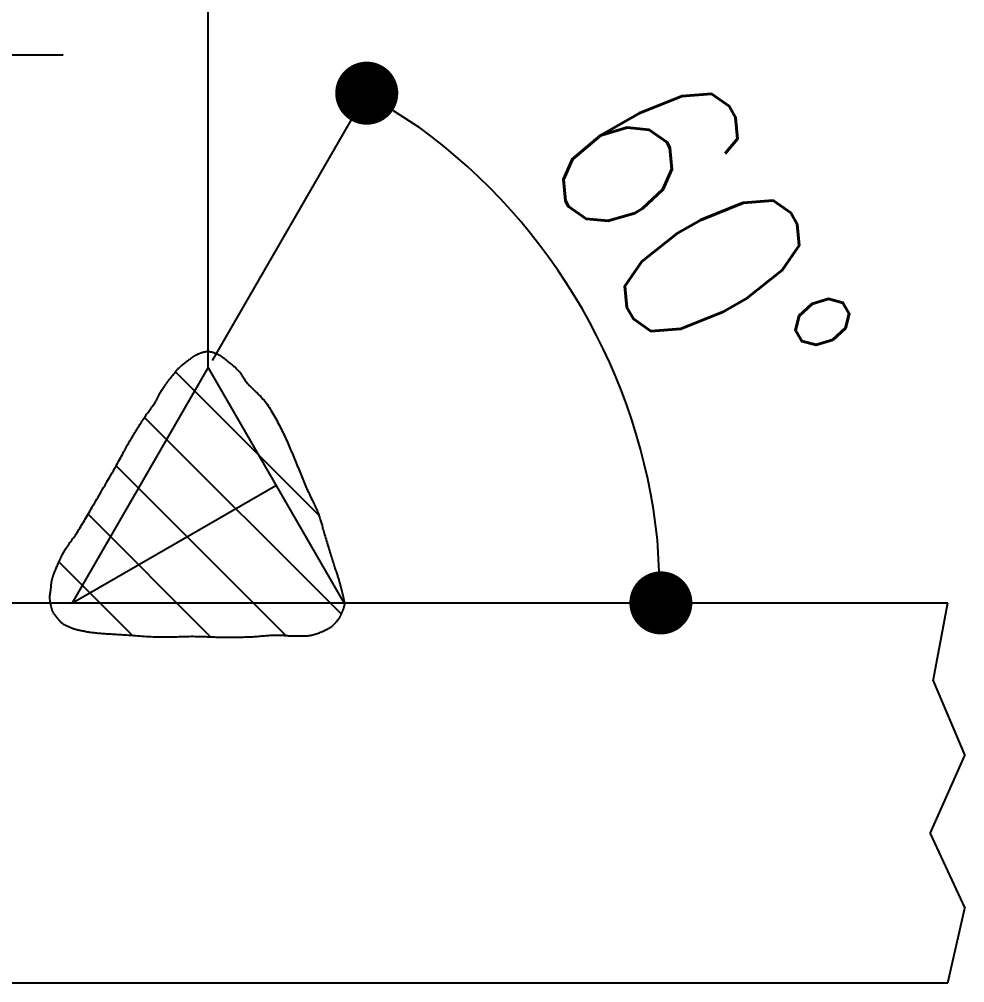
# Model space of a CAD drawing. Header units: millimetres. Extents: x -4568 to 36914, y -114 to 17788.
# Drawn here: x 6422 to 6542, y 11567.6 to 11689.8 of the extents above; entities that cross this region are included whole.
import ezdxf

# ---------------------------------------------------------------- set-up
doc = ezdxf.new("R2010")
doc.units = ezdxf.units.MM
doc.header["$LTSCALE"] = 5
doc.layers.get('0').update_dxf_attribs({"color": 255})
doc.layers.add('寸法', color=4, linetype='Continuous')
doc.layers.add('金物', color=142, linetype='Continuous')
doc.styles.add('04setumei', font='simplex.shx', dxfattribs={"width": 0.7, "height": 2.5, "bigfont": 'extfont2.shx'})

# ---------------------------------------------------------------- blocks, each defined once
blk = doc.blocks.new('_Dot')
at = {"color": 0, "linetype": 'ByBlock', "lineweight": -2}
blk.add_line((-0.5, 0), (-1, 0), dxfattribs=at)
at = {"color": 0, "linetype": 'ByBlock', "const_width": 0.5}
blk.add_lwpolyline([(-0.25, 0, 1), (0.25, 0, 1)], format="xyb", close=True, dxfattribs=at)

msp = doc.modelspace()

# ---------------------------------------------------------------- linework, layer by layer
at = {"layer": '寸法'}
for p, q in [((6419.555, 11685.289), (6427.555, 11685.289)), ((6446.531, 11646.521), (6466.098, 11680.412)), ((6443.971, 11646.922), (6444.005, 11646.949)), ((6444.005, 11646.949), (6444.038, 11646.975)), ((6444.038, 11646.975), (6444.072, 11647.002)), ((6444.072, 11647.002), (6444.107, 11647.027)), ((6444.107, 11647.027), (6444.143, 11647.053)), ((6444.143, 11647.053), (6444.181, 11647.078)), ((6444.181, 11647.078), (6444.22, 11647.103)), ((6444.22, 11647.103), (6444.261, 11647.128)), ((6444.261, 11647.128), (6444.305, 11647.154)), ((6444.305, 11647.154), (6444.352, 11647.179)), ((6444.352, 11647.179), (6444.402, 11647.205)), ((6444.402, 11647.205), (6444.455, 11647.231)), ((6444.455, 11647.231), (6444.512, 11647.257)), ((6444.512, 11647.257), (6444.571, 11647.283)), ((6444.571, 11647.283), (6444.632, 11647.31)), ((6444.632, 11647.31), (6444.694, 11647.337)), ((6444.694, 11647.337), (6444.757, 11647.363)), ((6444.757, 11647.363), (6444.822, 11647.389)), ((6444.822, 11647.389), (6444.886, 11647.413)), ((6444.886, 11647.413), (6444.95, 11647.438)), ((6444.95, 11647.438), (6445.013, 11647.461)), ((6445.013, 11647.461), (6445.075, 11647.483)), ((6445.075, 11647.483), (6445.136, 11647.504)), ((6445.136, 11647.504), (6445.194, 11647.524)), ((6445.194, 11647.524), (6445.25, 11647.542)), ((6445.25, 11647.542), (6445.303, 11647.558)), ((6445.303, 11647.558), (6445.353, 11647.572)), ((6445.353, 11647.572), (6445.399, 11647.584)), ((6445.399, 11647.584), (6445.444, 11647.594)), ((6445.444, 11647.594), (6445.487, 11647.603)), ((6445.487, 11647.603), (6445.528, 11647.61)), ((6445.528, 11647.61), (6445.567, 11647.616)), ((6445.567, 11647.616), (6445.605, 11647.62)), ((6445.605, 11647.62), (6445.642, 11647.623)), ((6445.642, 11647.623), (6445.678, 11647.626)), ((6445.678, 11647.626), (6445.712, 11647.627)), ((6445.712, 11647.627), (6445.747, 11647.628)), ((6445.747, 11647.628), (6445.78, 11647.628)), ((6445.78, 11647.628), (6445.812, 11647.628)), ((6445.812, 11647.628), (6445.845, 11647.628)), ((6445.845, 11647.628), (6445.876, 11647.627)), ((6445.876, 11647.627), (6445.909, 11647.627)), ((6445.909, 11647.627), (6445.941, 11647.626)), ((6445.941, 11647.626), (6445.973, 11647.626)), ((6445.973, 11647.626), (6446.004, 11647.627)), ((6446.004, 11647.627), (6446.035, 11647.626)), ((6446.035, 11647.626), (6446.065, 11647.626)), ((6446.065, 11647.626), (6446.094, 11647.626)), ((6446.094, 11647.626), (6446.122, 11647.625)), ((6446.122, 11647.625), (6446.149, 11647.624)), ((6446.149, 11647.624), (6446.177, 11647.622)), ((6446.177, 11647.622), (6446.204, 11647.62)), ((6446.204, 11647.62), (6446.23, 11647.618)), ((6446.23, 11647.618), (6446.257, 11647.615)), ((6446.257, 11647.615), (6446.283, 11647.612)), ((6446.283, 11647.612), (6446.31, 11647.608)), ((6446.31, 11647.608), (6446.337, 11647.604)), ((6446.337, 11647.604), (6446.364, 11647.599)), ((6446.364, 11647.599), (6446.392, 11647.594)), ((6446.392, 11647.594), (6446.42, 11647.588)), ((6446.42, 11647.588), (6446.449, 11647.582)), ((6446.449, 11647.582), (6446.478, 11647.575)), ((6446.478, 11647.575), (6446.508, 11647.567)), ((6446.508, 11647.567), (6446.538, 11647.559)), ((6446.538, 11647.559), (6446.568, 11647.55)), ((6446.568, 11647.55), (6446.598, 11647.541)), ((6446.598, 11647.541), (6446.628, 11647.531)), ((6446.628, 11647.531), (6446.659, 11647.521)), ((6446.659, 11647.521), (6446.689, 11647.51)), ((6446.689, 11647.51), (6446.719, 11647.499)), ((6446.719, 11647.499), (6446.75, 11647.487)), ((6446.75, 11647.487), (6446.781, 11647.475)), ((6446.781, 11647.475), (6446.812, 11647.463)), ((6446.812, 11647.463), (6446.844, 11647.451)), ((6446.844, 11647.451), (6446.875, 11647.438)), ((6446.875, 11647.438), (6446.906, 11647.425)), ((6446.906, 11647.425), (6446.937, 11647.412)), ((6446.937, 11647.412), (6446.969, 11647.398)), ((6446.969, 11647.398), (6447, 11647.385)), ((6447, 11647.385), (6447.031, 11647.372)), ((6447.031, 11647.372), (6447.061, 11647.36)), ((6447.061, 11647.36), (6447.091, 11647.347)), ((6447.091, 11647.347), (6447.121, 11647.334)), ((6447.121, 11647.334), (6447.151, 11647.322)), ((6447.151, 11647.322), (6447.181, 11647.308)), ((6447.181, 11647.308), (6447.211, 11647.295)), ((6447.211, 11647.295), (6447.242, 11647.28)), ((6447.242, 11647.28), (6447.273, 11647.265)), ((6447.273, 11647.265), (6447.305, 11647.249)), ((6447.305, 11647.249), (6447.338, 11647.231)), ((6447.338, 11647.231), (6447.372, 11647.213)), ((6447.372, 11647.213), (6447.407, 11647.193)), ((6447.407, 11647.193), (6447.443, 11647.171)), ((6447.443, 11647.171), (6447.48, 11647.148)), ((6447.48, 11647.148), (6447.519, 11647.123)), ((6447.519, 11647.123), (6447.559, 11647.097)), ((6447.559, 11647.097), (6447.599, 11647.071)), ((6447.599, 11647.071), (6447.638, 11647.044)), ((6447.638, 11647.044), (6447.678, 11647.017)), ((6447.678, 11647.017), (6447.717, 11646.989)), ((6447.717, 11646.989), (6447.758, 11646.96)), ((6447.758, 11646.96), (6447.799, 11646.93)), ((6442.432, 11645.716), (6442.484, 11645.762)), ((6442.484, 11645.762), (6442.537, 11645.808)), ((6442.537, 11645.808), (6442.589, 11645.851)), ((6442.589, 11645.851), (6442.64, 11645.894)), ((6442.64, 11645.894), (6442.692, 11645.937)), ((6442.692, 11645.937), (6442.744, 11645.98)), ((6442.744, 11645.98), (6442.797, 11646.025)), ((6442.797, 11646.025), (6442.851, 11646.071)), ((6442.851, 11646.071), (6442.905, 11646.117)), ((6442.905, 11646.117), (6442.959, 11646.163)), ((6442.959, 11646.163), (6443.014, 11646.206)), ((6443.014, 11646.206), (6443.067, 11646.248)), ((6443.067, 11646.248), (6443.12, 11646.289)), ((6443.12, 11646.289), (6443.173, 11646.329)), ((6443.173, 11646.329), (6443.225, 11646.368)), ((6443.225, 11646.368), (6443.276, 11646.405)), ((6443.276, 11646.405), (6443.327, 11646.442)), ((6443.327, 11646.442), (6443.378, 11646.478)), ((6443.378, 11646.478), (6443.427, 11646.514)), ((6443.427, 11646.514), (6443.476, 11646.548)), ((6443.476, 11646.548), (6443.525, 11646.582)), ((6443.525, 11646.582), (6443.572, 11646.616)), ((6443.572, 11646.616), (6443.618, 11646.649)), ((6443.618, 11646.649), (6443.664, 11646.682)), ((6443.664, 11646.682), (6443.709, 11646.714)), ((6443.709, 11646.714), (6443.751, 11646.746)), ((6443.751, 11646.746), (6443.792, 11646.777)), ((6443.792, 11646.777), (6443.83, 11646.808)), ((6443.83, 11646.808), (6443.867, 11646.838)), ((6443.867, 11646.838), (6443.903, 11646.866)), ((6443.903, 11646.866), (6443.937, 11646.894)), ((6443.937, 11646.894), (6443.971, 11646.922)), ((6447.799, 11646.93), (6447.842, 11646.898)), ((6447.842, 11646.898), (6447.886, 11646.864)), ((6447.886, 11646.864), (6447.932, 11646.829)), ((6447.932, 11646.829), (6447.98, 11646.792)), ((6447.98, 11646.792), (6448.031, 11646.752)), ((6448.031, 11646.752), (6448.084, 11646.71)), ((6448.084, 11646.71), (6448.139, 11646.665)), ((6448.139, 11646.665), (6448.198, 11646.616)), ((6448.198, 11646.616), (6448.26, 11646.565)), ((6448.26, 11646.565), (6448.326, 11646.51)), ((6448.326, 11646.51), (6448.396, 11646.452)), ((6448.396, 11646.452), (6448.472, 11646.39)), ((6448.472, 11646.39), (6448.552, 11646.326)), ((6448.552, 11646.326), (6448.635, 11646.258)), ((6448.635, 11646.258), (6448.722, 11646.188)), ((6448.722, 11646.188), (6448.812, 11646.115)), ((6448.812, 11646.115), (6448.904, 11646.04)), ((6448.904, 11646.04), (6448.998, 11645.963)), ((6448.998, 11645.963), (6449.092, 11645.883)), ((6449.092, 11645.883), (6449.187, 11645.802)), ((6449.187, 11645.802), (6449.282, 11645.719)), ((6428.764, 11615.748), (6445.973, 11645.554)), ((6441.263, 11644.368), (6441.372, 11644.508)), ((6441.372, 11644.508), (6441.477, 11644.644)), ((6441.477, 11644.644), (6441.579, 11644.772)), ((6441.579, 11644.772), (6441.676, 11644.893)), ((6441.676, 11644.893), (6441.767, 11645.005)), ((6441.767, 11645.005), (6441.85, 11645.106)), ((6441.83, 11645.082), (6460.027, 11626.885)), ((6441.85, 11645.106), (6441.928, 11645.198)), ((6441.928, 11645.198), (6442.002, 11645.282)), ((6442.002, 11645.282), (6442.071, 11645.36)), ((6442.071, 11645.36), (6442.138, 11645.431)), ((6442.138, 11645.431), (6442.201, 11645.497)), ((6442.201, 11645.497), (6442.262, 11645.557)), ((6442.262, 11645.557), (6442.32, 11645.614)), ((6442.32, 11645.614), (6442.377, 11645.666)), ((6442.377, 11645.666), (6442.432, 11645.716)), ((6445.973, 11645.554), (6463.182, 11615.748)), ((6449.282, 11645.719), (6449.377, 11645.634)), ((6449.377, 11645.634), (6449.47, 11645.549)), ((6449.47, 11645.549), (6449.561, 11645.462)), ((6449.561, 11645.462), (6449.65, 11645.374)), ((6449.65, 11645.374), (6449.736, 11645.285)), ((6449.736, 11645.285), (6449.82, 11645.196)), ((6449.82, 11645.196), (6449.898, 11645.106)), ((6449.898, 11645.106), (6449.972, 11645.015)), ((6449.972, 11645.015), (6450.042, 11644.923)), ((6450.042, 11644.923), (6450.11, 11644.83)), ((6450.11, 11644.83), (6450.176, 11644.736)), ((6450.176, 11644.736), (6450.24, 11644.64)), ((6450.24, 11644.64), (6450.304, 11644.543)), ((6450.304, 11644.543), (6450.367, 11644.444)), ((6440.395, 11643.197), (6440.494, 11643.336)), ((6440.494, 11643.336), (6440.598, 11643.48)), ((6440.598, 11643.48), (6440.706, 11643.627)), ((6440.706, 11643.627), (6440.816, 11643.776)), ((6440.816, 11643.776), (6440.927, 11643.926)), ((6440.927, 11643.926), (6441.04, 11644.075)), ((6441.04, 11644.075), (6441.152, 11644.223)), ((6441.152, 11644.223), (6441.263, 11644.368)), ((6450.367, 11644.444), (6450.432, 11644.344)), ((6450.432, 11644.344), (6450.498, 11644.241)), ((6450.498, 11644.241), (6450.567, 11644.137)), ((6450.567, 11644.137), (6450.639, 11644.031)), ((6450.639, 11644.031), (6450.715, 11643.922)), ((6450.715, 11643.922), (6450.796, 11643.811)), ((6450.796, 11643.811), (6450.882, 11643.698)), ((6450.882, 11643.698), (6450.975, 11643.582)), ((6450.975, 11643.582), (6451.074, 11643.463)), ((6451.074, 11643.463), (6451.18, 11643.344)), ((6451.18, 11643.344), (6451.294, 11643.223)), ((6439.705, 11642.056), (6439.747, 11642.141)), ((6439.747, 11642.141), (6439.79, 11642.227)), ((6439.79, 11642.227), (6439.836, 11642.316)), ((6439.836, 11642.316), (6439.885, 11642.408)), ((6439.885, 11642.408), (6439.939, 11642.504)), ((6439.939, 11642.504), (6439.998, 11642.604)), ((6439.998, 11642.604), (6440.063, 11642.708)), ((6440.063, 11642.708), (6440.135, 11642.819)), ((6440.135, 11642.819), (6440.215, 11642.937)), ((6440.215, 11642.937), (6440.302, 11643.063)), ((6440.302, 11643.063), (6440.395, 11643.197)), ((6451.294, 11643.223), (6451.414, 11643.102)), ((6451.414, 11643.102), (6451.539, 11642.979)), ((6451.539, 11642.979), (6451.669, 11642.855)), ((6451.669, 11642.855), (6451.803, 11642.728)), ((6451.803, 11642.728), (6451.94, 11642.6)), ((6451.94, 11642.6), (6452.08, 11642.469)), ((6452.08, 11642.469), (6452.221, 11642.335)), ((6452.221, 11642.335), (6452.363, 11642.198)), ((6452.363, 11642.198), (6452.506, 11642.058)), ((6438.994, 11640.826), (6439.068, 11640.932)), ((6439.068, 11640.932), (6439.14, 11641.037)), ((6439.14, 11641.037), (6439.21, 11641.142)), ((6439.21, 11641.142), (6439.277, 11641.246)), ((6439.277, 11641.246), (6439.34, 11641.348)), ((6439.34, 11641.348), (6439.397, 11641.446)), ((6439.397, 11641.446), (6439.45, 11641.539)), ((6439.45, 11641.539), (6439.497, 11641.629)), ((6439.497, 11641.629), (6439.542, 11641.717)), ((6439.542, 11641.717), (6439.584, 11641.803)), ((6439.584, 11641.803), (6439.625, 11641.887)), ((6439.625, 11641.887), (6439.666, 11641.971)), ((6439.666, 11641.971), (6439.705, 11642.056)), ((6452.506, 11642.058), (6452.647, 11641.913)), ((6452.647, 11641.913), (6452.788, 11641.764)), ((6452.788, 11641.764), (6452.926, 11641.611)), ((6452.926, 11641.611), (6453.062, 11641.453)), ((6453.062, 11641.453), (6453.194, 11641.29)), ((6453.194, 11641.29), (6453.322, 11641.121)), ((6453.322, 11641.121), (6453.447, 11640.945)), ((6453.447, 11640.945), (6453.572, 11640.762)), ((6438.072, 11639.541), (6438.162, 11639.672)), ((6438.162, 11639.672), (6438.252, 11639.798)), ((6438.252, 11639.798), (6438.34, 11639.922)), ((6438.34, 11639.922), (6438.427, 11640.043)), ((6438.427, 11640.043), (6438.512, 11640.161)), ((6438.512, 11640.161), (6438.597, 11640.277)), ((6438.597, 11640.277), (6438.68, 11640.39)), ((6438.68, 11640.39), (6438.761, 11640.501)), ((6438.761, 11640.501), (6438.841, 11640.611)), ((6438.841, 11640.611), (6438.919, 11640.719)), ((6438.919, 11640.719), (6438.994, 11640.826)), ((6453.572, 11640.762), (6453.697, 11640.574)), ((6453.697, 11640.574), (6453.821, 11640.379)), ((6453.821, 11640.379), (6453.944, 11640.179)), ((6453.944, 11640.179), (6454.067, 11639.975)), ((6454.067, 11639.975), (6454.189, 11639.767)), ((6454.189, 11639.767), (6454.31, 11639.556)), ((6437.298, 11638.362), (6437.401, 11638.522)), ((6437.401, 11638.522), (6437.502, 11638.678)), ((6437.502, 11638.678), (6437.601, 11638.831)), ((6437.601, 11638.831), (6437.699, 11638.981)), ((6437.699, 11638.981), (6437.795, 11639.127)), ((6437.795, 11639.127), (6437.889, 11639.269)), ((6437.889, 11639.269), (6437.981, 11639.407)), ((6437.896, 11639.281), (6462.876, 11614.301)), ((6437.981, 11639.407), (6438.072, 11639.541)), ((6454.31, 11639.556), (6454.43, 11639.342)), ((6454.43, 11639.342), (6454.549, 11639.127)), ((6454.549, 11639.127), (6454.666, 11638.91)), ((6454.666, 11638.91), (6454.783, 11638.693)), ((6454.783, 11638.693), (6454.897, 11638.475)), ((6454.897, 11638.475), (6455.01, 11638.259)), ((6436.453, 11637.011), (6436.559, 11637.185)), ((6436.559, 11637.185), (6436.665, 11637.358)), ((6436.665, 11637.358), (6436.771, 11637.53)), ((6436.771, 11637.53), (6436.878, 11637.701)), ((6436.878, 11637.701), (6436.984, 11637.869)), ((6436.984, 11637.869), (6437.089, 11638.036)), ((6437.089, 11638.036), (6437.194, 11638.2)), ((6437.194, 11638.2), (6437.298, 11638.362)), ((6455.01, 11638.259), (6455.121, 11638.044)), ((6455.121, 11638.044), (6455.23, 11637.83)), ((6455.23, 11637.83), (6455.337, 11637.62)), ((6455.337, 11637.62), (6455.442, 11637.41)), ((6455.442, 11637.41), (6455.544, 11637.201)), ((6455.544, 11637.201), (6455.645, 11636.99)), ((6435.751, 11635.802), (6435.845, 11635.971)), ((6435.845, 11635.971), (6435.941, 11636.141)), ((6435.941, 11636.141), (6436.038, 11636.312)), ((6436.038, 11636.312), (6436.14, 11636.486)), ((6436.14, 11636.486), (6436.243, 11636.662)), ((6436.243, 11636.662), (6436.347, 11636.837)), ((6436.347, 11636.837), (6436.453, 11637.011)), ((6455.645, 11636.99), (6455.743, 11636.779)), ((6455.743, 11636.779), (6455.84, 11636.567)), ((6455.84, 11636.567), (6455.934, 11636.355)), ((6455.934, 11636.355), (6456.028, 11636.142)), ((6456.028, 11636.142), (6456.12, 11635.93)), ((6435.09, 11634.573), (6435.189, 11634.76)), ((6435.189, 11634.76), (6435.287, 11634.941)), ((6435.287, 11634.941), (6435.381, 11635.118)), ((6435.381, 11635.118), (6435.474, 11635.292)), ((6435.474, 11635.292), (6435.567, 11635.463)), ((6435.567, 11635.463), (6435.659, 11635.633)), ((6435.659, 11635.633), (6435.751, 11635.802)), ((6456.12, 11635.93), (6456.211, 11635.716)), ((6456.211, 11635.716), (6456.302, 11635.503)), ((6456.302, 11635.503), (6456.392, 11635.29)), ((6456.392, 11635.29), (6456.481, 11635.077)), ((6456.481, 11635.077), (6456.57, 11634.864)), ((6456.57, 11634.864), (6456.659, 11634.651)), ((6434.39, 11633.306), (6434.522, 11633.539)), ((6434.522, 11633.539), (6434.647, 11633.763)), ((6434.647, 11633.763), (6434.766, 11633.977)), ((6434.766, 11633.977), (6434.878, 11634.183)), ((6434.878, 11634.183), (6434.986, 11634.381)), ((6434.986, 11634.381), (6435.09, 11634.573)), ((6456.659, 11634.651), (6456.749, 11634.438)), ((6456.749, 11634.438), (6456.838, 11634.225)), ((6456.838, 11634.225), (6456.929, 11634.013)), ((6456.929, 11634.013), (6457.019, 11633.8)), ((6457.019, 11633.8), (6457.108, 11633.586)), ((6457.108, 11633.586), (6457.197, 11633.371)), ((6433.776, 11632.236), (6433.941, 11632.522)), ((6433.941, 11632.522), (6434.1, 11632.797)), ((6434.1, 11632.797), (6434.249, 11633.059)), ((6434.249, 11633.059), (6434.39, 11633.306)), ((6434.298, 11633.144), (6455.825, 11611.617)), ((6457.197, 11633.371), (6457.285, 11633.155)), ((6457.285, 11633.155), (6457.373, 11632.939)), ((6457.373, 11632.939), (6457.46, 11632.723)), ((6457.46, 11632.723), (6457.548, 11632.507)), ((6457.548, 11632.507), (6457.635, 11632.291)), ((6457.635, 11632.291), (6457.721, 11632.075)), ((6433.07, 11631.017), (6433.251, 11631.329)), ((6433.251, 11631.329), (6433.43, 11631.637)), ((6433.43, 11631.637), (6433.605, 11631.94)), ((6433.605, 11631.94), (6433.776, 11632.236)), ((6457.721, 11632.075), (6457.807, 11631.861)), ((6457.807, 11631.861), (6457.894, 11631.648)), ((6457.894, 11631.648), (6457.98, 11631.436)), ((6457.98, 11631.436), (6458.066, 11631.226)), ((6458.066, 11631.226), (6458.153, 11631.017)), ((6428.764, 11615.748), (6454.577, 11630.651)), ((6432.346, 11629.774), (6432.524, 11630.081)), ((6432.524, 11630.081), (6432.705, 11630.391)), ((6432.705, 11630.391), (6432.888, 11630.704)), ((6432.888, 11630.704), (6433.07, 11631.017)), ((6458.153, 11631.017), (6458.24, 11630.811)), ((6458.24, 11630.811), (6458.327, 11630.607)), ((6458.327, 11630.607), (6458.413, 11630.406)), ((6458.413, 11630.406), (6458.502, 11630.207)), ((6458.502, 11630.207), (6458.593, 11630.008)), ((6458.593, 11630.008), (6458.685, 11629.809)), ((6431.528, 11628.376), (6431.677, 11628.632)), ((6431.677, 11628.632), (6431.835, 11628.901)), ((6431.835, 11628.901), (6432, 11629.183)), ((6432, 11629.183), (6432.17, 11629.474)), ((6432.17, 11629.474), (6432.346, 11629.774)), ((6458.685, 11629.809), (6458.779, 11629.612)), ((6458.779, 11629.612), (6458.873, 11629.416)), ((6458.873, 11629.416), (6458.968, 11629.221)), ((6458.968, 11629.221), (6459.062, 11629.028)), ((6459.062, 11629.028), (6459.156, 11628.837)), ((6459.156, 11628.837), (6459.249, 11628.647)), ((6459.249, 11628.647), (6459.34, 11628.46)), ((6430.854, 11627.217), (6430.981, 11627.437)), ((6430.981, 11627.437), (6431.113, 11627.662)), ((6431.113, 11627.662), (6431.247, 11627.894)), ((6431.247, 11627.894), (6431.385, 11628.132)), ((6431.385, 11628.132), (6431.528, 11628.376)), ((6459.34, 11628.46), (6459.43, 11628.275)), ((6459.43, 11628.275), (6459.516, 11628.092)), ((6459.516, 11628.092), (6459.6, 11627.912)), ((6459.6, 11627.912), (6459.681, 11627.735)), ((6459.681, 11627.735), (6459.758, 11627.561)), ((6459.758, 11627.561), (6459.831, 11627.391)), ((6430.14, 11625.993), (6430.255, 11626.187)), ((6430.255, 11626.187), (6430.371, 11626.385)), ((6430.371, 11626.385), (6430.488, 11626.587)), ((6430.488, 11626.587), (6430.608, 11626.792)), ((6430.608, 11626.792), (6430.73, 11627.002)), ((6430.721, 11626.987), (6446.264, 11611.444)), ((6430.73, 11627.002), (6430.854, 11627.217)), ((6459.831, 11627.391), (6459.899, 11627.223)), ((6459.899, 11627.223), (6459.961, 11627.062)), ((6459.961, 11627.062), (6460.018, 11626.909)), ((6460.018, 11626.909), (6460.07, 11626.762)), ((6460.07, 11626.762), (6460.118, 11626.621)), ((6460.118, 11626.621), (6460.162, 11626.484)), ((6460.162, 11626.484), (6460.203, 11626.35)), ((6460.203, 11626.35), (6460.242, 11626.219)), ((6460.242, 11626.219), (6460.279, 11626.088)), ((6429.461, 11624.878), (6429.575, 11625.059)), ((6429.575, 11625.059), (6429.688, 11625.242)), ((6429.688, 11625.242), (6429.801, 11625.427)), ((6429.801, 11625.427), (6429.913, 11625.613)), ((6429.913, 11625.613), (6430.027, 11625.802)), ((6430.027, 11625.802), (6430.14, 11625.993)), ((6460.279, 11626.088), (6460.315, 11625.958)), ((6460.315, 11625.958), (6460.35, 11625.827)), ((6460.35, 11625.827), (6460.386, 11625.693)), ((6460.386, 11625.693), (6460.423, 11625.556)), ((6460.423, 11625.556), (6460.461, 11625.415)), ((6460.461, 11625.415), (6460.501, 11625.268)), ((6460.501, 11625.268), (6460.544, 11625.114)), ((6460.544, 11625.114), (6460.591, 11624.953)), ((6460.591, 11624.953), (6460.641, 11624.783)), ((6428.653, 11623.703), (6428.767, 11623.861)), ((6428.767, 11623.861), (6428.882, 11624.022)), ((6428.882, 11624.022), (6428.998, 11624.186)), ((6428.998, 11624.186), (6429.114, 11624.353)), ((6429.114, 11624.353), (6429.23, 11624.524)), ((6429.23, 11624.524), (6429.346, 11624.698)), ((6429.346, 11624.698), (6429.461, 11624.878)), ((6460.641, 11624.783), (6460.696, 11624.603)), ((6460.696, 11624.603), (6460.753, 11624.413)), ((6460.753, 11624.413), (6460.813, 11624.215)), ((6460.813, 11624.215), (6460.875, 11624.009)), ((6460.875, 11624.009), (6460.939, 11623.797)), ((6460.939, 11623.797), (6461.004, 11623.581)), ((6427.722, 11622.359), (6427.813, 11622.505)), ((6427.813, 11622.505), (6427.908, 11622.651)), ((6427.908, 11622.651), (6428.006, 11622.797)), ((6428.006, 11622.797), (6428.108, 11622.945)), ((6428.108, 11622.945), (6428.212, 11623.093)), ((6428.212, 11623.093), (6428.319, 11623.243)), ((6428.319, 11623.243), (6428.429, 11623.394)), ((6428.429, 11623.394), (6428.54, 11623.548)), ((6428.54, 11623.548), (6428.653, 11623.703)), ((6461.004, 11623.581), (6461.07, 11623.362)), ((6461.07, 11623.362), (6461.137, 11623.14)), ((6461.137, 11623.14), (6461.203, 11622.918)), ((6461.203, 11622.918), (6461.27, 11622.697)), ((6461.27, 11622.697), (6461.336, 11622.478)), ((6427.122, 11621.187), (6427.187, 11621.331)), ((6427.187, 11621.331), (6427.254, 11621.477)), ((6427.254, 11621.477), (6427.324, 11621.624)), ((6427.324, 11621.624), (6427.398, 11621.771)), ((6427.398, 11621.771), (6427.474, 11621.919)), ((6427.474, 11621.919), (6427.553, 11622.066)), ((6427.553, 11622.066), (6427.636, 11622.213)), ((6427.636, 11622.213), (6427.722, 11622.359)), ((6461.336, 11622.478), (6461.402, 11622.263)), ((6461.402, 11622.263), (6461.466, 11622.052)), ((6461.466, 11622.052), (6461.528, 11621.847)), ((6461.528, 11621.847), (6461.589, 11621.65)), ((6461.589, 11621.65), (6461.647, 11621.461)), ((6461.647, 11621.461), (6461.702, 11621.283)), ((6461.702, 11621.283), (6461.756, 11621.111)), ((6426.64, 11620.016), (6426.686, 11620.13)), ((6426.686, 11620.13), (6426.733, 11620.248)), ((6426.733, 11620.248), (6426.783, 11620.372)), ((6426.783, 11620.372), (6426.834, 11620.499)), ((6426.834, 11620.499), (6426.887, 11620.63)), ((6426.887, 11620.63), (6426.942, 11620.765)), ((6426.942, 11620.765), (6427, 11620.903)), ((6427, 11620.903), (6427.06, 11621.044)), ((6427.021, 11620.952), (6436.347, 11611.625)), ((6427.06, 11621.044), (6427.122, 11621.187)), ((6461.756, 11621.111), (6461.809, 11620.944)), ((6461.809, 11620.944), (6461.861, 11620.781)), ((6461.861, 11620.781), (6461.913, 11620.622)), ((6461.913, 11620.622), (6461.963, 11620.466)), ((6461.963, 11620.466), (6462.013, 11620.315)), ((6462.013, 11620.315), (6462.061, 11620.167)), ((6462.061, 11620.167), (6462.109, 11620.023)), ((6426.184, 11618.784), (6426.203, 11618.85)), ((6426.203, 11618.85), (6426.221, 11618.915)), ((6426.221, 11618.915), (6426.241, 11618.979)), ((6426.241, 11618.979), (6426.261, 11619.044)), ((6426.261, 11619.044), (6426.282, 11619.108)), ((6426.282, 11619.108), (6426.305, 11619.173)), ((6426.305, 11619.173), (6426.329, 11619.241)), ((6426.329, 11619.241), (6426.355, 11619.31)), ((6426.355, 11619.31), (6426.382, 11619.383)), ((6426.382, 11619.383), (6426.412, 11619.458)), ((6426.412, 11619.458), (6426.443, 11619.538)), ((6426.443, 11619.538), (6426.477, 11619.622)), ((6426.477, 11619.622), (6426.514, 11619.712)), ((6426.514, 11619.712), (6426.553, 11619.807)), ((6426.553, 11619.807), (6426.595, 11619.908)), ((6426.595, 11619.908), (6426.64, 11620.016)), ((6462.109, 11620.023), (6462.155, 11619.883)), ((6462.155, 11619.883), (6462.201, 11619.747)), ((6462.201, 11619.747), (6462.244, 11619.615)), ((6462.244, 11619.615), (6462.287, 11619.486)), ((6462.287, 11619.486), (6462.327, 11619.361)), ((6462.327, 11619.361), (6462.367, 11619.241)), ((6462.367, 11619.241), (6462.405, 11619.124)), ((6462.405, 11619.124), (6462.44, 11619.011)), ((6462.44, 11619.011), (6462.475, 11618.901)), ((6462.475, 11618.901), (6462.506, 11618.797)), ((6426.016, 11617.598), (6426.023, 11617.669)), ((6426.023, 11617.669), (6426.029, 11617.739)), ((6426.029, 11617.739), (6426.035, 11617.808)), ((6426.035, 11617.808), (6426.041, 11617.878)), ((6426.041, 11617.878), (6426.047, 11617.947)), ((6426.047, 11617.947), (6426.053, 11618.016)), ((6426.053, 11618.016), (6426.06, 11618.084)), ((6426.06, 11618.084), (6426.067, 11618.153)), ((6426.067, 11618.153), (6426.075, 11618.222)), ((6426.075, 11618.222), (6426.084, 11618.292)), ((6426.084, 11618.292), (6426.094, 11618.361)), ((6426.094, 11618.361), (6426.105, 11618.431)), ((6426.105, 11618.431), (6426.118, 11618.502)), ((6426.118, 11618.502), (6426.133, 11618.573)), ((6426.133, 11618.573), (6426.149, 11618.645)), ((6426.149, 11618.645), (6426.167, 11618.716)), ((6426.167, 11618.716), (6426.184, 11618.784)), ((6462.506, 11618.797), (6462.536, 11618.7)), ((6462.536, 11618.7), (6462.563, 11618.608)), ((6462.563, 11618.608), (6462.588, 11618.521)), ((6462.588, 11618.521), (6462.612, 11618.44)), ((6462.612, 11618.44), (6462.634, 11618.363)), ((6462.634, 11618.363), (6462.655, 11618.289)), ((6462.655, 11618.289), (6462.674, 11618.218)), ((6462.674, 11618.218), (6462.693, 11618.15)), ((6462.693, 11618.15), (6462.71, 11618.084)), ((6462.71, 11618.084), (6462.728, 11618.019)), ((6462.728, 11618.019), (6462.745, 11617.955)), ((6462.745, 11617.955), (6462.761, 11617.891)), ((6462.761, 11617.891), (6462.778, 11617.827)), ((6462.778, 11617.827), (6462.795, 11617.762)), ((6462.795, 11617.762), (6462.812, 11617.695)), ((6462.812, 11617.695), (6462.83, 11617.627)), ((6462.83, 11617.627), (6462.848, 11617.557)), ((6425.86, 11616.389), (6425.867, 11616.46)), ((6425.867, 11616.46), (6425.874, 11616.533)), ((6425.874, 11616.533), (6425.883, 11616.608)), ((6425.883, 11616.608), (6425.892, 11616.684)), ((6425.892, 11616.684), (6425.902, 11616.761)), ((6425.902, 11616.761), (6425.913, 11616.84)), ((6425.913, 11616.84), (6425.925, 11616.918)), ((6425.925, 11616.918), (6425.936, 11616.997)), ((6425.936, 11616.997), (6425.948, 11617.076)), ((6425.948, 11617.076), (6425.959, 11617.154)), ((6425.959, 11617.154), (6425.971, 11617.231)), ((6425.971, 11617.231), (6425.981, 11617.307)), ((6425.981, 11617.307), (6425.992, 11617.382)), ((6425.992, 11617.382), (6426.001, 11617.455)), ((6426.001, 11617.455), (6426.009, 11617.527)), ((6426.009, 11617.527), (6426.016, 11617.598)), ((6462.848, 11617.557), (6462.866, 11617.488)), ((6462.866, 11617.488), (6462.884, 11617.419)), ((6462.884, 11617.419), (6462.901, 11617.35)), ((6462.901, 11617.35), (6462.918, 11617.281)), ((6462.918, 11617.281), (6462.935, 11617.214)), ((6462.935, 11617.214), (6462.952, 11617.147)), ((6462.952, 11617.147), (6462.968, 11617.08)), ((6462.968, 11617.08), (6462.984, 11617.015)), ((6462.984, 11617.015), (6462.999, 11616.95)), ((6462.999, 11616.95), (6463.015, 11616.886)), ((6463.015, 11616.886), (6463.03, 11616.824)), ((6463.03, 11616.824), (6463.044, 11616.762)), ((6463.044, 11616.762), (6463.058, 11616.702)), ((6463.058, 11616.702), (6463.072, 11616.643)), ((6463.072, 11616.643), (6463.084, 11616.586)), ((6463.084, 11616.586), (6463.097, 11616.531)), ((6463.097, 11616.531), (6463.109, 11616.476)), ((6463.109, 11616.476), (6463.12, 11616.423)), ((6463.12, 11616.423), (6463.132, 11616.371)), ((6425.852, 11616.192), (6425.853, 11616.254)), ((6425.852, 11616.192), (6425.853, 11616.132)), ((6425.853, 11616.254), (6425.856, 11616.32)), ((6425.853, 11616.132), (6425.855, 11616.075)), ((6425.855, 11616.075), (6425.859, 11616.02)), ((6425.856, 11616.32), (6425.86, 11616.389)), ((6425.859, 11616.02), (6425.865, 11615.967)), ((6425.865, 11615.967), (6425.872, 11615.916)), ((6425.872, 11615.916), (6425.88, 11615.867)), ((6425.88, 11615.867), (6425.888, 11615.82)), ((6425.888, 11615.82), (6425.898, 11615.773)), ((6425.898, 11615.773), (6425.908, 11615.728)), ((6425.908, 11615.728), (6425.919, 11615.683)), ((6425.919, 11615.683), (6425.931, 11615.639)), ((6425.931, 11615.639), (6425.942, 11615.595)), ((6425.942, 11615.595), (6425.954, 11615.552)), ((6425.954, 11615.552), (6425.966, 11615.508)), ((6425.966, 11615.508), (6425.978, 11615.464)), ((6425.978, 11615.464), (6425.989, 11615.42)), ((6425.989, 11615.42), (6426.001, 11615.374)), ((6426.001, 11615.374), (6426.011, 11615.329)), ((6426.011, 11615.329), (6426.021, 11615.284)), ((6426.021, 11615.284), (6426.03, 11615.24)), ((6426.03, 11615.24), (6426.039, 11615.197)), ((6426.039, 11615.197), (6426.047, 11615.154)), ((6463.132, 11616.371), (6463.143, 11616.32)), ((6463.143, 11616.32), (6463.154, 11616.271)), ((6463.154, 11616.271), (6463.163, 11616.222)), ((6463.163, 11616.222), (6463.174, 11616.175)), ((6463.174, 11616.175), (6463.183, 11616.129)), ((6463.183, 11616.129), (6463.192, 11616.084)), ((6463.192, 11616.084), (6463.2, 11616.04)), ((6463.2, 11616.04), (6463.208, 11615.997)), ((6463.208, 11615.997), (6463.216, 11615.955)), ((6463.21, 11615.15), (6463.22, 11615.185)), ((6463.216, 11615.955), (6463.223, 11615.914)), ((6463.22, 11615.185), (6463.229, 11615.219)), ((6463.223, 11615.914), (6463.229, 11615.874)), ((6463.229, 11615.874), (6463.235, 11615.835)), ((6463.229, 11615.219), (6463.237, 11615.252)), ((6463.235, 11615.835), (6463.24, 11615.797)), ((6463.237, 11615.252), (6463.245, 11615.286)), ((6463.24, 11615.797), (6463.245, 11615.76)), ((6463.245, 11615.76), (6463.249, 11615.725)), ((6463.245, 11615.286), (6463.251, 11615.318)), ((6463.249, 11615.725), (6463.253, 11615.692)), ((6463.251, 11615.318), (6463.257, 11615.348)), ((6463.253, 11615.692), (6463.257, 11615.661)), ((6463.257, 11615.661), (6463.26, 11615.632)), ((6463.257, 11615.348), (6463.261, 11615.376)), ((6463.26, 11615.632), (6463.263, 11615.604)), ((6463.261, 11615.376), (6463.264, 11615.403)), ((6463.263, 11615.604), (6463.265, 11615.578)), ((6463.264, 11615.403), (6463.267, 11615.429)), ((6463.265, 11615.578), (6463.267, 11615.552)), ((6463.267, 11615.552), (6463.268, 11615.528)), ((6463.267, 11615.429), (6463.268, 11615.454)), ((6463.268, 11615.528), (6463.269, 11615.503)), ((6463.268, 11615.454), (6463.269, 11615.479)), ((6463.269, 11615.479), (6463.269, 11615.503)), ((6426.047, 11615.154), (6426.056, 11615.112)), ((6426.056, 11615.112), (6426.065, 11615.07)), ((6426.065, 11615.07), (6426.075, 11615.028)), ((6426.075, 11615.028), (6426.085, 11614.986)), ((6426.085, 11614.986), (6426.097, 11614.944)), ((6426.097, 11614.944), (6426.109, 11614.901)), ((6426.109, 11614.901), (6426.123, 11614.858)), ((6426.123, 11614.858), (6426.139, 11614.814)), ((6426.139, 11614.814), (6426.157, 11614.77)), ((6426.157, 11614.77), (6426.176, 11614.724)), ((6426.176, 11614.724), (6426.199, 11614.678)), ((6426.199, 11614.678), (6426.223, 11614.631)), ((6426.223, 11614.631), (6426.252, 11614.582)), ((6426.252, 11614.582), (6426.282, 11614.531)), ((6426.282, 11614.531), (6426.316, 11614.478)), ((6426.316, 11614.478), (6426.352, 11614.425)), ((6426.352, 11614.425), (6426.39, 11614.37)), ((6426.39, 11614.37), (6426.43, 11614.315)), ((6426.43, 11614.315), (6426.471, 11614.259)), ((6426.471, 11614.259), (6426.514, 11614.203)), ((6426.514, 11614.203), (6426.557, 11614.147)), ((6426.557, 11614.147), (6426.6, 11614.092)), ((6426.6, 11614.092), (6426.644, 11614.037)), ((6426.644, 11614.037), (6426.688, 11613.984)), ((6426.688, 11613.984), (6426.731, 11613.931)), ((6462.672, 11613.891), (6462.708, 11613.95)), ((6462.708, 11613.95), (6462.741, 11614.008)), ((6462.741, 11614.008), (6462.771, 11614.065)), ((6462.771, 11614.065), (6462.798, 11614.121)), ((6462.798, 11614.121), (6462.824, 11614.176)), ((6462.824, 11614.176), (6462.847, 11614.231)), ((6462.847, 11614.231), (6462.869, 11614.285)), ((6462.869, 11614.285), (6462.89, 11614.337)), ((6462.89, 11614.337), (6462.91, 11614.389)), ((6462.91, 11614.389), (6462.929, 11614.44)), ((6462.929, 11614.44), (6462.949, 11614.49)), ((6462.949, 11614.49), (6462.968, 11614.539)), ((6462.968, 11614.539), (6462.987, 11614.587)), ((6462.987, 11614.587), (6463.007, 11614.634)), ((6463.007, 11614.634), (6463.028, 11614.679)), ((6463.028, 11614.679), (6463.048, 11614.724)), ((6463.048, 11614.724), (6463.066, 11614.767)), ((6463.066, 11614.767), (6463.084, 11614.81)), ((6463.084, 11614.81), (6463.102, 11614.851)), ((6463.102, 11614.851), (6463.118, 11614.891)), ((6463.118, 11614.891), (6463.133, 11614.93)), ((6463.133, 11614.93), (6463.148, 11614.969)), ((6463.148, 11614.969), (6463.162, 11615.007)), ((6463.162, 11615.007), (6463.176, 11615.043)), ((6463.176, 11615.043), (6463.188, 11615.08)), ((6463.188, 11615.08), (6463.199, 11615.115)), ((6463.199, 11615.115), (6463.21, 11615.15)), ((6426.731, 11613.931), (6426.773, 11613.88)), ((6426.773, 11613.88), (6426.815, 11613.831)), ((6426.815, 11613.831), (6426.855, 11613.784)), ((6426.855, 11613.784), (6426.893, 11613.739)), ((6426.893, 11613.739), (6426.929, 11613.696)), ((6426.929, 11613.696), (6426.964, 11613.654)), ((6426.964, 11613.654), (6426.998, 11613.614)), ((6426.998, 11613.614), (6427.031, 11613.575)), ((6427.031, 11613.575), (6427.064, 11613.537)), ((6427.064, 11613.537), (6427.096, 11613.501)), ((6427.096, 11613.501), (6427.128, 11613.465)), ((6427.128, 11613.465), (6427.16, 11613.431)), ((6427.16, 11613.431), (6427.192, 11613.397)), ((6427.192, 11613.397), (6427.225, 11613.363)), ((6427.225, 11613.363), (6427.259, 11613.331)), ((6427.259, 11613.331), (6427.293, 11613.299)), ((6427.293, 11613.299), (6427.328, 11613.267)), ((6427.328, 11613.267), (6427.366, 11613.236)), ((6427.366, 11613.236), (6427.404, 11613.205)), ((6427.404, 11613.205), (6427.445, 11613.175)), ((6427.445, 11613.175), (6427.487, 11613.144)), ((6427.487, 11613.144), (6427.531, 11613.114)), ((6427.531, 11613.114), (6427.577, 11613.084)), ((6427.577, 11613.084), (6427.624, 11613.056)), ((6427.624, 11613.056), (6427.672, 11613.027)), ((6427.672, 11613.027), (6427.721, 11613)), ((6427.721, 11613), (6427.771, 11612.973)), ((6427.771, 11612.973), (6427.822, 11612.946)), ((6427.822, 11612.946), (6427.874, 11612.92)), ((6427.874, 11612.92), (6427.928, 11612.894)), ((6427.928, 11612.894), (6427.981, 11612.869)), ((6427.981, 11612.869), (6428.036, 11612.844)), ((6428.036, 11612.844), (6428.092, 11612.819)), ((6428.092, 11612.819), (6428.148, 11612.795)), ((6428.148, 11612.795), (6428.205, 11612.771)), ((6428.205, 11612.771), (6428.262, 11612.746)), ((6428.262, 11612.746), (6428.321, 11612.722)), ((6461.524, 11612.68), (6461.614, 11612.745)), ((6461.614, 11612.745), (6461.7, 11612.813)), ((6461.7, 11612.813), (6461.783, 11612.882)), ((6461.783, 11612.882), (6461.862, 11612.952)), ((6461.862, 11612.952), (6461.937, 11613.023)), ((6461.937, 11613.023), (6462.01, 11613.095)), ((6462.01, 11613.095), (6462.08, 11613.166)), ((6462.08, 11613.166), (6462.146, 11613.238)), ((6462.146, 11613.238), (6462.21, 11613.309)), ((6462.21, 11613.309), (6462.271, 11613.38)), ((6462.271, 11613.38), (6462.329, 11613.449)), ((6462.329, 11613.449), (6462.386, 11613.517)), ((6462.386, 11613.517), (6462.44, 11613.584)), ((6462.44, 11613.584), (6462.492, 11613.648)), ((6462.492, 11613.648), (6462.542, 11613.711)), ((6462.542, 11613.711), (6462.589, 11613.772)), ((6462.589, 11613.772), (6462.632, 11613.832)), ((6462.632, 11613.832), (6462.672, 11613.891)), ((6428.321, 11612.722), (6428.379, 11612.698)), ((6428.379, 11612.698), (6428.437, 11612.674)), ((6428.437, 11612.674), (6428.494, 11612.651)), ((6428.494, 11612.651), (6428.549, 11612.628)), ((6428.549, 11612.628), (6428.604, 11612.605)), ((6428.604, 11612.605), (6428.659, 11612.583)), ((6428.659, 11612.583), (6428.714, 11612.561)), ((6428.714, 11612.561), (6428.771, 11612.54)), ((6428.771, 11612.54), (6428.828, 11612.518)), ((6428.828, 11612.518), (6428.888, 11612.497)), ((6428.888, 11612.497), (6428.95, 11612.476)), ((6428.95, 11612.476), (6429.015, 11612.455)), ((6429.015, 11612.455), (6429.083, 11612.433)), ((6429.083, 11612.433), (6429.156, 11612.412)), ((6429.156, 11612.412), (6429.233, 11612.391)), ((6429.233, 11612.391), (6429.314, 11612.37)), ((6429.314, 11612.37), (6429.401, 11612.348)), ((6429.401, 11612.348), (6429.494, 11612.326)), ((6429.494, 11612.326), (6429.592, 11612.304)), ((6429.592, 11612.304), (6429.693, 11612.282)), ((6429.693, 11612.282), (6429.798, 11612.259)), ((6429.798, 11612.259), (6429.907, 11612.236)), ((6429.907, 11612.236), (6430.018, 11612.213)), ((6430.018, 11612.213), (6430.133, 11612.189)), ((6430.133, 11612.189), (6430.252, 11612.166)), ((6430.252, 11612.166), (6430.375, 11612.143)), ((6430.375, 11612.143), (6430.501, 11612.12)), ((6430.501, 11612.12), (6430.631, 11612.097)), ((6430.631, 11612.097), (6430.765, 11612.075)), ((6430.765, 11612.075), (6430.903, 11612.053)), ((6430.903, 11612.053), (6431.044, 11612.032)), ((6431.044, 11612.032), (6431.19, 11612.011)), ((6431.19, 11612.011), (6431.339, 11611.991)), ((6431.339, 11611.991), (6431.493, 11611.973)), ((6431.493, 11611.973), (6431.65, 11611.955)), ((6431.65, 11611.955), (6431.811, 11611.938)), ((6431.811, 11611.938), (6431.976, 11611.922)), ((6431.976, 11611.922), (6432.143, 11611.907)), ((6432.143, 11611.907), (6432.315, 11611.894)), ((6432.315, 11611.894), (6432.49, 11611.881)), ((6432.49, 11611.881), (6432.668, 11611.868)), ((6432.668, 11611.868), (6432.851, 11611.856)), ((6432.851, 11611.856), (6433.037, 11611.844)), ((6433.037, 11611.844), (6433.228, 11611.833)), ((6433.228, 11611.833), (6433.423, 11611.821)), ((6433.423, 11611.821), (6433.623, 11611.81)), ((6433.623, 11611.81), (6433.827, 11611.798)), ((6433.827, 11611.798), (6434.036, 11611.786)), ((6434.036, 11611.786), (6434.249, 11611.773)), ((6434.249, 11611.773), (6434.468, 11611.76)), ((6434.468, 11611.76), (6434.692, 11611.747)), ((6434.692, 11611.747), (6434.921, 11611.732)), ((6434.921, 11611.732), (6435.157, 11611.716)), ((6435.157, 11611.716), (6435.402, 11611.698)), ((6435.402, 11611.698), (6435.655, 11611.679)), ((6435.655, 11611.679), (6435.915, 11611.659)), ((6435.915, 11611.659), (6436.181, 11611.638)), ((6436.181, 11611.638), (6436.452, 11611.617)), ((6436.452, 11611.617), (6436.727, 11611.596)), ((6436.727, 11611.596), (6437.006, 11611.575)), ((6437.006, 11611.575), (6437.287, 11611.554)), ((6437.287, 11611.554), (6437.57, 11611.534)), ((6437.57, 11611.534), (6437.855, 11611.515)), ((6437.855, 11611.515), (6438.139, 11611.497)), ((6443.313, 11611.502), (6443.568, 11611.506)), ((6443.568, 11611.506), (6443.819, 11611.509)), ((6443.819, 11611.509), (6444.064, 11611.509)), ((6444.064, 11611.509), (6444.305, 11611.507)), ((6444.305, 11611.507), (6444.54, 11611.503)), ((6444.54, 11611.503), (6444.771, 11611.498)), ((6452.204, 11611.502), (6452.395, 11611.517)), ((6452.395, 11611.517), (6452.584, 11611.533)), ((6452.584, 11611.533), (6452.771, 11611.55)), ((6452.771, 11611.55), (6452.956, 11611.566)), ((6452.956, 11611.566), (6453.139, 11611.583)), ((6453.139, 11611.583), (6453.32, 11611.599)), ((6453.32, 11611.599), (6453.498, 11611.615)), ((6453.498, 11611.615), (6453.673, 11611.629)), ((6453.673, 11611.629), (6453.846, 11611.642)), ((6453.846, 11611.642), (6454.016, 11611.653)), ((6454.016, 11611.653), (6454.182, 11611.663)), ((6454.182, 11611.663), (6454.346, 11611.67)), ((6454.346, 11611.67), (6454.507, 11611.674)), ((6454.507, 11611.674), (6454.662, 11611.676)), ((6454.662, 11611.676), (6454.814, 11611.675)), ((6454.814, 11611.675), (6454.961, 11611.672)), ((6454.961, 11611.672), (6455.103, 11611.667)), ((6455.103, 11611.667), (6455.243, 11611.66)), ((6455.243, 11611.66), (6455.379, 11611.651)), ((6455.379, 11611.651), (6455.513, 11611.642)), ((6455.513, 11611.642), (6455.645, 11611.632)), ((6455.645, 11611.632), (6455.775, 11611.621)), ((6455.775, 11611.621), (6455.905, 11611.61)), ((6455.905, 11611.61), (6456.033, 11611.6)), ((6456.033, 11611.6), (6456.162, 11611.591)), ((6456.162, 11611.591), (6456.291, 11611.582)), ((6456.291, 11611.582), (6456.42, 11611.575)), ((6456.42, 11611.575), (6456.551, 11611.569)), ((6456.551, 11611.569), (6456.683, 11611.566)), ((6456.683, 11611.566), (6456.818, 11611.565)), ((6456.818, 11611.565), (6456.954, 11611.564)), ((6456.954, 11611.564), (6457.091, 11611.562)), ((6457.091, 11611.562), (6457.227, 11611.561)), ((6457.227, 11611.561), (6457.364, 11611.559)), ((6457.364, 11611.559), (6457.501, 11611.557)), ((6457.501, 11611.557), (6457.639, 11611.556)), ((6457.639, 11611.556), (6457.776, 11611.556)), ((6457.776, 11611.556), (6457.912, 11611.556)), ((6457.912, 11611.556), (6458.049, 11611.559)), ((6458.049, 11611.559), (6458.186, 11611.563)), ((6458.186, 11611.563), (6458.322, 11611.57)), ((6458.322, 11611.57), (6458.458, 11611.579)), ((6458.458, 11611.579), (6458.593, 11611.591)), ((6458.593, 11611.591), (6458.729, 11611.606)), ((6458.729, 11611.606), (6458.863, 11611.625)), ((6458.863, 11611.625), (6458.997, 11611.647)), ((6458.997, 11611.647), (6459.13, 11611.674)), ((6459.13, 11611.674), (6459.264, 11611.706)), ((6459.264, 11611.706), (6459.4, 11611.741)), ((6459.4, 11611.741), (6459.537, 11611.78)), ((6459.537, 11611.78), (6459.676, 11611.823)), ((6459.676, 11611.823), (6459.816, 11611.869)), ((6459.816, 11611.869), (6459.955, 11611.917)), ((6459.955, 11611.917), (6460.094, 11611.968)), ((6460.094, 11611.968), (6460.231, 11612.022)), ((6460.231, 11612.022), (6460.367, 11612.077)), ((6460.367, 11612.077), (6460.501, 11612.135)), ((6460.501, 11612.135), (6460.632, 11612.193)), ((6460.632, 11612.193), (6460.76, 11612.252)), ((6460.76, 11612.252), (6460.884, 11612.313)), ((6460.884, 11612.313), (6461.003, 11612.373)), ((6461.003, 11612.373), (6461.118, 11612.434)), ((6461.118, 11612.434), (6461.227, 11612.495)), ((6461.227, 11612.495), (6461.331, 11612.555)), ((6461.331, 11612.555), (6461.43, 11612.616)), ((6461.43, 11612.616), (6461.524, 11612.68)), ((6438.139, 11611.497), (6438.422, 11611.48)), ((6438.422, 11611.48), (6438.704, 11611.466)), ((6438.704, 11611.466), (6438.983, 11611.453)), ((6438.983, 11611.453), (6439.259, 11611.442)), ((6439.259, 11611.442), (6439.53, 11611.434)), ((6439.53, 11611.434), (6439.8, 11611.429)), ((6439.8, 11611.429), (6440.071, 11611.427)), ((6440.071, 11611.427), (6440.345, 11611.427)), ((6440.345, 11611.427), (6440.619, 11611.43)), ((6440.619, 11611.43), (6440.894, 11611.435)), ((6440.894, 11611.435), (6441.168, 11611.44)), ((6441.168, 11611.44), (6441.442, 11611.448)), ((6441.442, 11611.448), (6441.715, 11611.456)), ((6441.715, 11611.456), (6441.988, 11611.464)), ((6441.988, 11611.464), (6442.258, 11611.472)), ((6442.258, 11611.472), (6442.526, 11611.481)), ((6442.526, 11611.481), (6442.792, 11611.489)), ((6442.792, 11611.489), (6443.054, 11611.496)), ((6443.054, 11611.496), (6443.313, 11611.502)), ((6444.771, 11611.498), (6444.999, 11611.492)), ((6444.999, 11611.492), (6445.223, 11611.485)), ((6445.223, 11611.485), (6445.443, 11611.477)), ((6445.443, 11611.477), (6445.661, 11611.468)), ((6445.661, 11611.468), (6445.877, 11611.46)), ((6445.877, 11611.46), (6446.091, 11611.451)), ((6446.091, 11611.451), (6446.304, 11611.442)), ((6446.304, 11611.442), (6446.516, 11611.433)), ((6446.516, 11611.433), (6446.727, 11611.425)), ((6446.727, 11611.425), (6446.939, 11611.418)), ((6446.939, 11611.418), (6447.151, 11611.411)), ((6447.151, 11611.411), (6447.363, 11611.406)), ((6447.363, 11611.406), (6447.577, 11611.402)), ((6447.577, 11611.402), (6447.792, 11611.399)), ((6447.792, 11611.399), (6448.009, 11611.398)), ((6448.009, 11611.398), (6448.227, 11611.397)), ((6448.227, 11611.397), (6448.446, 11611.397)), ((6448.446, 11611.397), (6448.665, 11611.397)), ((6448.665, 11611.397), (6448.884, 11611.398)), ((6448.884, 11611.398), (6449.103, 11611.4)), ((6449.103, 11611.4), (6449.322, 11611.402)), ((6449.322, 11611.402), (6449.54, 11611.405)), ((6449.54, 11611.405), (6449.757, 11611.408)), ((6449.757, 11611.408), (6449.973, 11611.412)), ((6449.973, 11611.412), (6450.187, 11611.416)), ((6450.187, 11611.416), (6450.399, 11611.421)), ((6450.399, 11611.421), (6450.61, 11611.427)), ((6450.61, 11611.427), (6450.818, 11611.433)), ((6450.818, 11611.433), (6451.023, 11611.439)), ((6451.023, 11611.439), (6451.226, 11611.446)), ((6451.226, 11611.446), (6451.425, 11611.454)), ((6451.425, 11611.454), (6451.621, 11611.464)), ((6451.621, 11611.464), (6451.817, 11611.475)), ((6451.817, 11611.475), (6452.011, 11611.487)), ((6452.011, 11611.487), (6452.204, 11611.502))]:
    msp.add_line(p, q, dxfattribs=at)
msp.add_arc((6428.764, 11615.748), 74.668, 6.14164, 53.85808, dxfattribs=at)
at = {"layer": '金物'}
for p, q in [((6445.973, 11645.554), (6445.973, 11750.392)), ((6300.452, 11615.748), (6539.867, 11615.748)), ((6537.978, 11605.881), (6539.867, 11615.748)), ((6537.978, 11605.881), (6541.999, 11596.378)), ((6537.613, 11586.511), (6541.999, 11596.378)), ((6537.613, 11586.511), (6541.999, 11577.008)), ((6539.867, 11567.563), (6541.999, 11577.008)), ((6300.452, 11567.563), (6539.867, 11567.563))]:
    msp.add_line(p, q, dxfattribs=at)

# ---------------------------------------------------------------- block references
at = {"layer": '寸法', "xscale": 8, "yscale": 8, "zscale": 8}
for p, rotation in [((6466.098, 11680.412), 146.9288990296968), ((6503.432, 11615.748), 273.070820746954)]:
    msp.add_blockref('_Dot', p, dxfattribs=dict(at, rotation=rotation))

# ---------------------------------------------------------------- texts
at = {"layer": '寸法', "style": '04setumei', "width": 0.8}
msp.add_text('60°', height=24, rotation=299.99986, dxfattribs=at).set_placement((6487.19, 11673.887))

doc.saveas('drawing.dxf')
